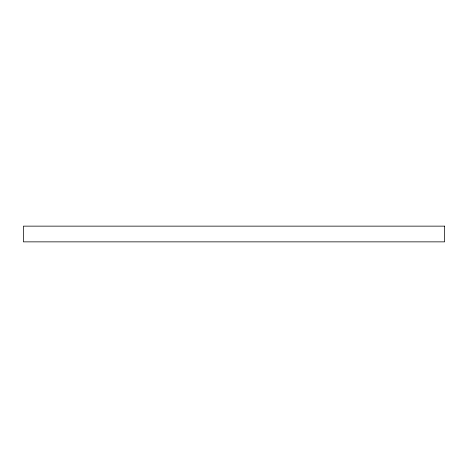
<?xml version="1.0" encoding="UTF-8"?>
<svg xmlns="http://www.w3.org/2000/svg" width="468" height="468" viewBox="0 0 468 468"><rect width="100%" height="100%" fill="white"/><g stroke="black" fill="none" stroke-linecap="round" stroke-linejoin="round"><path stroke-width="0.7" d="M444.6 226.143L23.4 226.143L23.4 241.857L444.6 241.857L444.6 226.143"/></g></svg>
